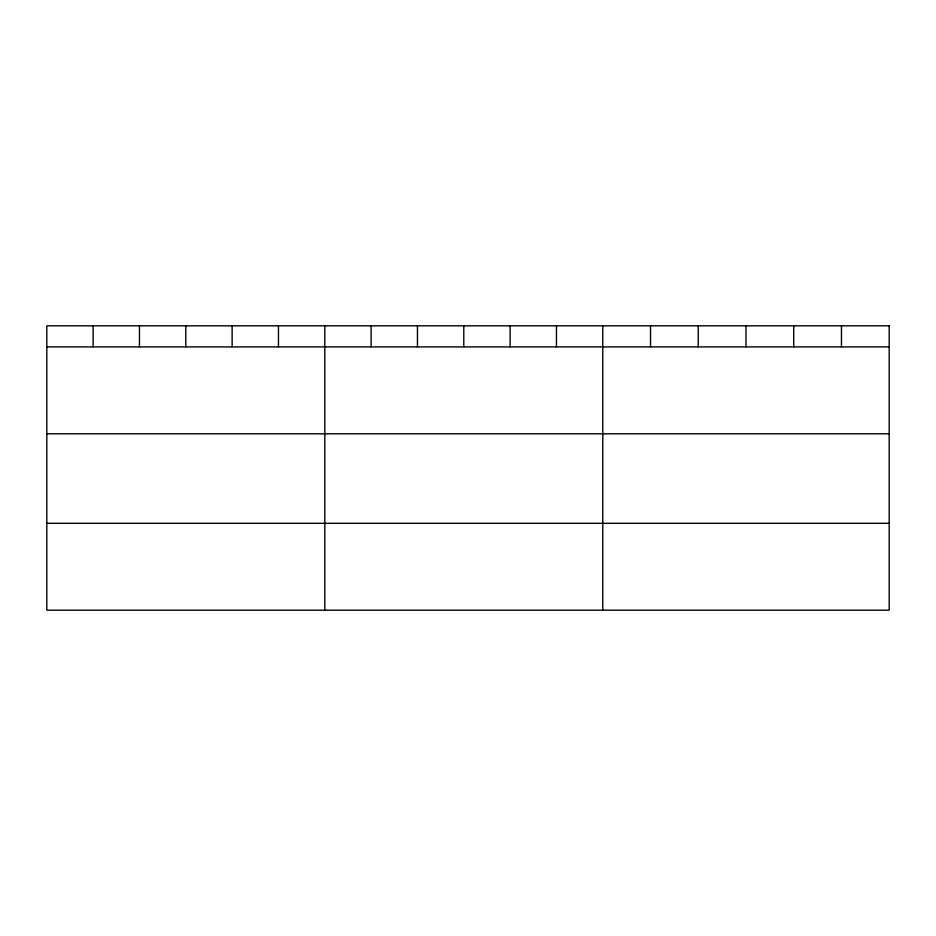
<?xml version="1.0" encoding="UTF-8"?>
<svg xmlns="http://www.w3.org/2000/svg" width="936" height="936" viewBox="0 0 936 936"><rect width="100%" height="100%" fill="white"/><g stroke="black" fill="none" stroke-linecap="round" stroke-linejoin="round"><path stroke-width="1.4" d="M46.8 346.882L889.2 346.882M46.8 433.777L889.2 433.777M46.8 523.306L889.2 523.306M841.464 325.81L841.464 346.882M793.728 325.81L793.728 346.882M745.992 325.81L745.992 346.882M698.256 325.81L698.256 346.882M650.52 325.81L650.52 346.882M602.784 325.81L602.784 610.19M556.452 325.81L556.452 346.882M510.12 325.81L510.12 346.882M463.788 325.81L463.788 346.882M417.456 325.81L417.456 346.882M371.124 325.81L371.124 346.882M324.792 325.81L324.792 610.19M278.46 325.81L278.46 346.882M232.128 325.81L232.128 346.882M185.796 325.81L185.796 346.882M139.464 325.81L139.464 346.882M93.132 325.81L93.132 346.882M889.2 325.81L46.8 325.81L46.8 610.19L889.2 610.19L889.2 325.81"/></g></svg>
